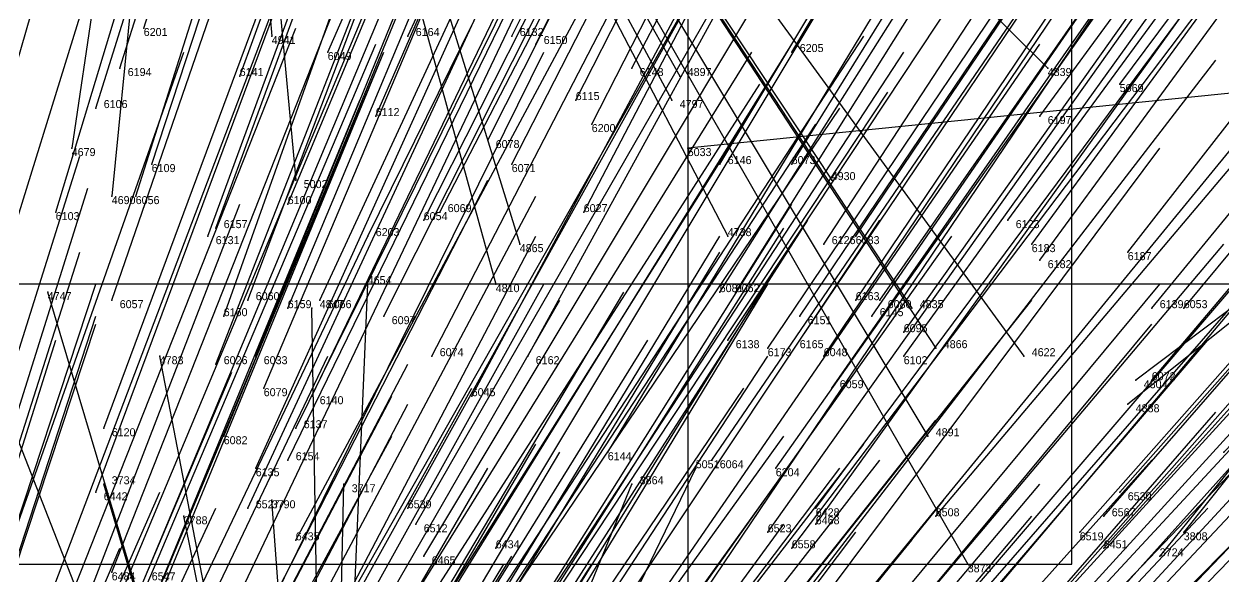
# Model space of a CAD drawing. Extents: x -0.5 to 0.59, y -0.5 to 0.59.
# Drawn here: x 0.089 to 0.239, y 0.2444 to 0.3135 of the extents above; entities that cross this region are included whole.
import ezdxf

# ---------------------------------------------------------------- set-up
doc = ezdxf.new("R2010")
doc.units = 0
for name, color, linetype in [('Clients', 3, 'CONTINUOUS'), ('Facilities', 3, 'CONTINUOUS'), ('Facilities_lines', 3, 'CONTINUOUS'), ('Min_max_boxes', 1, 'CONTINUOUS'), ('Normals', 1, 'CONTINUOUS'), ('Source_points', 5, 'CONTINUOUS'), ('Text', 3, 'CONTINUOUS')]:
    doc.layers.add(name, color=color, linetype=linetype)

msp = doc.modelspace()

# ---------------------------------------------------------------- linework, layer by layer
at = {"layer": 'Clients', "color": 5}
for p in [(0.12, 0.312, -1.25), (0.217, 0.308, -1.25), (0.171, 0.307, -1.25), (0.17, 0.304, -1.25), (0.095, 0.298, -1.25), (0.172, 0.298, -1.25), (0.123, 0.294, -1.25), (0.19, 0.294, -1.25), (0.1, 0.292, -1.25), (0.177, 0.287, -1.25), (0.151, 0.286, -1.25), (0.132, 0.281, -1.25), (0.148, 0.281, -1.25), (0.092, 0.28, -1.25), (0.125, 0.278, -1.25), (0.2, 0.278, -1.25), (0.203, 0.273, -1.25), (0.106, 0.272, -1.25), (0.214, 0.272, -1.25), (0.228, 0.269, -1.25), (0.227, 0.266, -1.25), (0.202, 0.262, -1.25), (0.173, 0.258, -1.25), (0.099, 0.256, -1.25), (0.129, 0.256, -1.25), (0.165, 0.256, -1.25), (0.12, 0.254, -1.25), (0.109, 0.252, -1.25), (0.234, 0.25, -1.25), (0.207, 0.246, -1.25), (0.231, 0.247, -1.25)]:
    msp.add_point(p, dxfattribs=at)
at = {"layer": 'Facilities', "color": 3}
for p in [(0.104, 0.313, -0.824), (0.137, 0.312, -0.853), (0.15, 0.312, -0.866), (0.153, 0.311, -0.867), (0.127, 0.31, -0.836), (0.185, 0.31, -0.904), (0.101, 0.308, -0.81), (0.165, 0.308, -0.874), (0.116, 0.307, -0.822), (0.226, 0.306, -0.95), (0.098, 0.303, -0.797), (0.158, 0.304, -0.856), (0.133, 0.302, -0.825), (0.216, 0.302, -0.929), (0.16, 0.301, -0.852), (0.147, 0.299, -0.833), (0.105, 0.296, -0.785), (0.15, 0.296, -0.83), (0.176, 0.296, -0.862), (0.185, 0.296, -0.873), (0.103, 0.292, -0.774), (0.122, 0.291, -0.789), (0.093, 0.29, -0.761), (0.141, 0.29, -0.808), (0.159, 0.29, -0.827), (0.113, 0.288, -0.774), (0.139, 0.289, -0.803), (0.212, 0.289, -0.895), (0.112, 0.287, -0.77), (0.132, 0.287, -0.79), (0.193, 0.287, -0.864), (0.189, 0.286, -0.858), (0.215, 0.286, -0.894), (0.227, 0.285, -0.91), (0.216, 0.284, -0.892), (0.1, 0.279, -0.74), (0.117, 0.279, -0.757), (0.126, 0.279, -0.764), (0.176, 0.28, -0.827), (0.178, 0.28, -0.829), (0.193, 0.279, -0.848), (0.196, 0.279, -0.852), (0.122, 0.278, -0.759), (0.23, 0.278, -0.903), (0.234, 0.278, -0.908), (0.114, 0.277, -0.749), (0.134, 0.277, -0.768), (0.186, 0.277, -0.834), (0.195, 0.277, -0.847), (0.199, 0.275, -0.848), (0.177, 0.274, -0.815), (0.182, 0.273, -0.82), (0.186, 0.274, -0.828), (0.118, 0.272, -0.741), (0.14, 0.272, -0.766), (0.152, 0.272, -0.779), (0.189, 0.272, -0.828), (0.199, 0.272, -0.842), (0.113, 0.271, -0.735), (0.23, 0.269, -0.884), (0.119, 0.268, -0.732), (0.125, 0.267, -0.736), (0.145, 0.267, -0.76), (0.19, 0.268, -0.822), (0.099, 0.263, -0.702), (0.123, 0.263, -0.726), (0.114, 0.262, -0.714), (0.162, 0.26, -0.765), (0.239, 0.26, -0.883), (0.118, 0.258, -0.708), (0.122, 0.259, -0.717), (0.175, 0.259, -0.782), (0.183, 0.258, -0.79), (0.098, 0.255, -0.682), (0.226, 0.255, -0.852), (0.117, 0.253, -0.698), (0.137, 0.253, -0.719), (0.188, 0.253, -0.787), (0.203, 0.252, -0.809), (0.224, 0.252, -0.843), (0.138, 0.251, -0.716), (0.188, 0.251, -0.784), (0.123, 0.249, -0.695), (0.182, 0.25, -0.774), (0.221, 0.25, -0.833), (0.148, 0.248, -0.722), (0.185, 0.248, -0.774), (0.224, 0.248, -0.835), (0.139, 0.247, -0.709), (0.1, 0.245, -0.661)]:
    msp.add_point(p, dxfattribs=at)
at = {"layer": 'Facilities_lines', "color": 3}
for p, q in [((0.112, 0.412, -1.25), (0.095, 0.298, -1.25)), ((0.112, 0.412, -1.25), (0.1, 0.292, -1.25)), ((0.112, 0.412, -1.25), (0.123, 0.294, -1.25)), ((0.112, 0.412, -1.25), (0.207, 0.246, -1.25)), ((0.112, 0.412, -1.25), (0.214, 0.272, -1.25)), ((0.112, 0.412, -1.25), (0.177, 0.287, -1.25)), ((0.112, 0.412, -1.25), (0.17, 0.304, -1.25)), ((0.112, 0.412, -1.25), (0.148, 0.281, -1.25)), ((0.112, 0.412, -1.25), (0.2, 0.278, -1.25)), ((0.112, 0.412, -1.25), (0.217, 0.308, -1.25)), ((0.112, 0.412, -1.25), (0.151, 0.286, -1.25)), ((0.112, 0.412, -1.25), (0.203, 0.273, -1.25)), ((0.112, 0.412, -1.25), (0.202, 0.262, -1.25)), ((0.112, 0.412, -1.25), (0.171, 0.307, -1.25)), ((0.112, 0.412, -1.25), (0.19, 0.294, -1.25)), ((0.112, 0.412, -1.25), (0.12, 0.312, -1.25)), ((0.281, 0.309, -1.25), (0.172, 0.298, -1.25)), ((0.281, 0.309, -1.25), (0.227, 0.266, -1.25)), ((0.281, 0.309, -1.25), (0.228, 0.269, -1.25)), ((0.281, 0.309, -1.25), (0.231, 0.247, -1.25)), ((0.281, 0.309, -1.25), (0.234, 0.25, -1.25)), ((0.127, 0.163, -1.25), (0.132, 0.281, -1.25)), ((0.127, 0.163, -1.25), (0.092, 0.28, -1.25)), ((0.127, 0.163, -1.25), (0.125, 0.278, -1.25)), ((0.127, 0.163, -1.25), (0.083, 0.275, -1.25)), ((0.127, 0.163, -1.25), (0.106, 0.272, -1.25)), ((0.127, 0.163, -1.25), (0.173, 0.258, -1.25)), ((0.127, 0.163, -1.25), (0.099, 0.256, -1.25)), ((0.127, 0.163, -1.25), (0.129, 0.256, -1.25)), ((0.127, 0.163, -1.25), (0.165, 0.256, -1.25)), ((0.127, 0.163, -1.25), (0.12, 0.254, -1.25)), ((0.127, 0.163, -1.25), (0.109, 0.252, -1.25))]:
    msp.add_line(p, q, dxfattribs=at)
at = {"layer": 'Min_max_boxes', "color": 1}
for p, q in [((0.22, 0.246, -1.25), (0.22, 0.453, -1.25)), ((0.22, 0.246, -1.25), (0.22, 0.453, -1.25)), ((0.172, 0.334, -1.25), (0.172, 0.14, -1.25)), ((0.172, 0.334, -1.25), (0.172, 0.14, -1.25)), ((0.258, 0.281, -1.25), (-0.02, 0.281, -1.25)), ((0.258, 0.281, -1.25), (-0.02, 0.281, -1.25)), ((-0.094, 0.246, -1.25), (0.22, 0.246, -1.25)), ((-0.094, 0.246, -1.25), (0.22, 0.246, -1.25)), ((0.22, 0.246, -1.25), (0.22, 0.246, -1.25))]:
    msp.add_line(p, q, dxfattribs=at)
at = {"layer": 'Normals', "color": 1}
for p, q in [((0.104, 0.313, -0.824), (0.132, 0.401, -0.787)), ((0.101, 0.308, -0.81), (0.129, 0.396, -0.773)), ((0.137, 0.312, -0.853), (0.176, 0.396, -0.814)), ((0.15, 0.312, -0.866), (0.192, 0.395, -0.828)), ((0.116, 0.307, -0.822), (0.148, 0.394, -0.784)), ((0.127, 0.31, -0.836), (0.164, 0.394, -0.798)), ((0.153, 0.311, -0.867), (0.195, 0.394, -0.829)), ((0.098, 0.303, -0.797), (0.126, 0.392, -0.759)), ((0.165, 0.308, -0.874), (0.208, 0.39, -0.836)), ((0.185, 0.31, -0.904), (0.233, 0.39, -0.866)), ((0.133, 0.302, -0.825), (0.17, 0.387, -0.788)), ((0.158, 0.304, -0.856), (0.2, 0.386, -0.818)), ((0.105, 0.296, -0.785), (0.134, 0.384, -0.747)), ((0.16, 0.301, -0.852), (0.202, 0.383, -0.814)), ((0.147, 0.299, -0.833), (0.189, 0.382, -0.795)), ((0.103, 0.292, -0.774), (0.131, 0.38, -0.736)), ((0.226, 0.306, -0.95), (0.281, 0.38, -0.912)), ((0.093, 0.29, -0.761), (0.12, 0.379, -0.724)), ((0.15, 0.296, -0.83), (0.192, 0.378, -0.792)), ((0.122, 0.291, -0.789), (0.158, 0.377, -0.753)), ((0.216, 0.302, -0.929), (0.271, 0.377, -0.891)), ((0.113, 0.288, -0.774), (0.145, 0.375, -0.736)), ((0.176, 0.296, -0.862), (0.224, 0.376, -0.825)), ((0.185, 0.296, -0.873), (0.234, 0.375, -0.837)), ((0.112, 0.287, -0.77), (0.144, 0.374, -0.732)), ((0.139, 0.289, -0.803), (0.181, 0.372, -0.765)), ((0.141, 0.29, -0.808), (0.184, 0.373, -0.77)), ((0.159, 0.29, -0.827), (0.202, 0.372, -0.789)), ((0.132, 0.287, -0.79), (0.173, 0.37, -0.753)), ((0.1, 0.279, -0.74), (0.13, 0.366, -0.702)), ((0.117, 0.279, -0.757), (0.15, 0.366, -0.72)), ((0.078, 0.274, -0.713), (0.104, 0.363, -0.675)), ((0.114, 0.277, -0.749), (0.145, 0.364, -0.712)), ((0.122, 0.278, -0.759), (0.158, 0.364, -0.722)), ((0.126, 0.279, -0.764), (0.165, 0.363, -0.729)), ((0.189, 0.286, -0.858), (0.24, 0.364, -0.821)), ((0.193, 0.287, -0.864), (0.245, 0.364, -0.827)), ((0.212, 0.289, -0.895), (0.267, 0.364, -0.859)), ((0.134, 0.277, -0.768), (0.176, 0.36, -0.732)), ((0.215, 0.286, -0.894), (0.27, 0.361, -0.858)), ((0.176, 0.28, -0.827), (0.226, 0.359, -0.79)), ((0.216, 0.284, -0.892), (0.271, 0.359, -0.856)), ((0.113, 0.271, -0.735), (0.147, 0.358, -0.697)), ((0.118, 0.272, -0.741), (0.153, 0.358, -0.703)), ((0.178, 0.28, -0.829), (0.227, 0.358, -0.792)), ((0.227, 0.285, -0.91), (0.284, 0.358, -0.873)), ((0.193, 0.279, -0.848), (0.245, 0.356, -0.811)), ((0.14, 0.272, -0.766), (0.183, 0.355, -0.729)), ((0.152, 0.272, -0.779), (0.197, 0.354, -0.742)), ((0.186, 0.277, -0.834), (0.238, 0.354, -0.797)), ((0.195, 0.277, -0.847), (0.248, 0.354, -0.81)), ((0.196, 0.279, -0.852), (0.249, 0.355, -0.816)), ((0.081, 0.266, -0.694), (0.108, 0.353, -0.654)), ((0.119, 0.268, -0.732), (0.155, 0.353, -0.694)), ((0.177, 0.274, -0.815), (0.228, 0.351, -0.778)), ((0.186, 0.274, -0.828), (0.238, 0.351, -0.791)), ((0.199, 0.275, -0.848), (0.253, 0.351, -0.811)), ((0.125, 0.267, -0.736), (0.165, 0.35, -0.699)), ((0.182, 0.273, -0.82), (0.234, 0.35, -0.782)), ((0.23, 0.278, -0.903), (0.289, 0.35, -0.866)), ((0.099, 0.263, -0.702), (0.131, 0.349, -0.663)), ((0.145, 0.267, -0.76), (0.189, 0.349, -0.723)), ((0.189, 0.272, -0.828), (0.241, 0.349, -0.791)), ((0.234, 0.278, -0.908), (0.293, 0.349, -0.871)), ((0.114, 0.262, -0.714), (0.149, 0.347, -0.676)), ((0.199, 0.272, -0.842), (0.253, 0.347, -0.806)), ((0.123, 0.263, -0.726), (0.164, 0.346, -0.688)), ((0.19, 0.268, -0.822), (0.243, 0.344, -0.784)), ((0.118, 0.258, -0.708), (0.156, 0.342, -0.67)), ((0.122, 0.259, -0.717), (0.163, 0.343, -0.68)), ((0.098, 0.255, -0.682), (0.13, 0.341, -0.644)), ((0.162, 0.26, -0.765), (0.21, 0.339, -0.728)), ((0.23, 0.269, -0.884), (0.29, 0.34, -0.848)), ((0.117, 0.253, -0.698), (0.156, 0.337, -0.66)), ((0.175, 0.259, -0.782), (0.227, 0.335, -0.743)), ((0.137, 0.253, -0.719), (0.182, 0.334, -0.682)), ((0.183, 0.258, -0.79), (0.236, 0.333, -0.751)), ((0.1, 0.245, -0.661), (0.134, 0.331, -0.624)), ((0.104, 0.244, -0.664), (0.14, 0.33, -0.627)), ((0.123, 0.249, -0.695), (0.167, 0.331, -0.659)), ((0.138, 0.251, -0.716), (0.184, 0.331, -0.679)), ((0.139, 0.247, -0.709), (0.187, 0.327, -0.672)), ((0.148, 0.248, -0.722), (0.196, 0.328, -0.686)), ((0.188, 0.253, -0.787), (0.243, 0.327, -0.749)), ((0.239, 0.26, -0.883), (0.303, 0.327, -0.845)), ((0.182, 0.25, -0.774), (0.236, 0.326, -0.736)), ((0.188, 0.251, -0.784), (0.242, 0.326, -0.746)), ((0.226, 0.255, -0.852), (0.287, 0.324, -0.814)), ((0.203, 0.252, -0.809), (0.263, 0.323, -0.772)), ((0.185, 0.248, -0.774), (0.241, 0.322, -0.736)), ((0.224, 0.252, -0.843), (0.285, 0.322, -0.806)), ((0.113, 0.236, -0.654), (0.153, 0.32, -0.617)), ((0.127, 0.237, -0.673), (0.173, 0.318, -0.636)), ((0.221, 0.25, -0.833), (0.282, 0.319, -0.796)), ((0.224, 0.248, -0.835), (0.286, 0.317, -0.798)), ((0.087, 0.228, -0.61), (0.12, 0.315, -0.573)), ((0.096, 0.23, -0.624), (0.132, 0.316, -0.588)), ((0.171, 0.238, -0.733), (0.223, 0.315, -0.696)), ((0.089, 0.227, -0.609), (0.123, 0.313, -0.572)), ((0.12, 0.312, -1.25), (0.12, 0.312, -1.15)), ((0.143, 0.234, -0.686), (0.194, 0.312, -0.649)), ((0.097, 0.226, -0.614), (0.133, 0.311, -0.576)), ((0.136, 0.232, -0.672), (0.185, 0.311, -0.636)), ((0.163, 0.234, -0.713), (0.216, 0.311, -0.677)), ((0.078, 0.222, -0.588), (0.109, 0.31, -0.551)), ((0.098, 0.224, -0.612), (0.134, 0.31, -0.574)), ((0.099, 0.225, -0.614), (0.134, 0.31, -0.576)), ((0.113, 0.227, -0.634), (0.154, 0.31, -0.597)), ((0.131, 0.231, -0.665), (0.18, 0.31, -0.628)), ((0.148, 0.232, -0.689), (0.199, 0.31, -0.652)), ((0.181, 0.235, -0.742), (0.238, 0.309, -0.705)), ((0.217, 0.24, -0.81), (0.28, 0.309, -0.773)), ((0.217, 0.308, -1.25), (0.217, 0.308, -1.15)), ((0.131, 0.228, -0.657), (0.181, 0.306, -0.62)), ((0.171, 0.307, -1.25), (0.171, 0.307, -1.15)), ((0.213, 0.236, -0.796), (0.275, 0.306, -0.759)), ((0.146, 0.228, -0.676), (0.197, 0.305, -0.639)), ((0.23, 0.238, -0.827), (0.294, 0.305, -0.79)), ((0.096, 0.219, -0.597), (0.131, 0.304, -0.56)), ((0.139, 0.226, -0.663), (0.191, 0.303, -0.627)), ((0.17, 0.304, -1.25), (0.17, 0.304, -1.15)), ((0.213, 0.233, -0.789), (0.276, 0.302, -0.752)), ((0.13, 0.223, -0.644), (0.179, 0.301, -0.608)), ((0.137, 0.223, -0.655), (0.188, 0.301, -0.619)), ((0.068, 0.208, -0.546), (0.096, 0.297, -0.51)), ((0.095, 0.298, -1.25), (0.095, 0.298, -1.15)), ((0.172, 0.298, -1.25), (0.172, 0.298, -1.15)), ((0.175, 0.223, -0.709), (0.231, 0.298, -0.673)), ((0.181, 0.226, -0.724), (0.24, 0.298, -0.687)), ((0.218, 0.229, -0.79), (0.282, 0.297, -0.754)), ((0.105, 0.212, -0.591), (0.147, 0.294, -0.553)), ((0.123, 0.294, -1.25), (0.123, 0.294, -1.15)), ((0.19, 0.294, -1.25), (0.19, 0.294, -1.15)), ((0.069, 0.204, -0.538), (0.097, 0.293, -0.502)), ((0.082, 0.203, -0.549), (0.116, 0.291, -0.514)), ((0.1, 0.292, -1.25), (0.1, 0.292, -1.15)), ((0.11, 0.211, -0.594), (0.153, 0.292, -0.555)), ((0.136, 0.213, -0.631), (0.185, 0.291, -0.594)), ((0.191, 0.222, -0.732), (0.252, 0.292, -0.695)), ((0.207, 0.223, -0.761), (0.271, 0.29, -0.724)), ((0.134, 0.209, -0.621), (0.184, 0.288, -0.584)), ((0.137, 0.211, -0.629), (0.187, 0.289, -0.592)), ((0.144, 0.211, -0.64), (0.196, 0.289, -0.603)), ((0.092, 0.203, -0.559), (0.132, 0.287, -0.521)), ((0.11, 0.205, -0.581), (0.153, 0.287, -0.543)), ((0.128, 0.208, -0.611), (0.176, 0.287, -0.574)), ((0.151, 0.211, -0.649), (0.205, 0.287, -0.612)), ((0.177, 0.287, -1.25), (0.177, 0.287, -1.15)), ((0.068, 0.197, -0.52), (0.096, 0.285, -0.483)), ((0.128, 0.206, -0.607), (0.176, 0.285, -0.569)), ((0.151, 0.286, -1.25), (0.151, 0.286, -1.15)), ((0.179, 0.215, -0.7), (0.239, 0.286, -0.663)), ((0.183, 0.214, -0.703), (0.243, 0.284, -0.666)), ((0.134, 0.204, -0.611), (0.183, 0.283, -0.574)), ((0.069, 0.193, -0.512), (0.098, 0.281, -0.475)), ((0.109, 0.2, -0.57), (0.154, 0.281, -0.532)), ((0.132, 0.281, -1.25), (0.132, 0.281, -1.15)), ((0.134, 0.202, -0.607), (0.182, 0.281, -0.569)), ((0.148, 0.281, -1.25), (0.148, 0.281, -1.15)), ((0.172, 0.21, -0.679), (0.231, 0.281, -0.641)), ((0.092, 0.28, -1.25), (0.092, 0.28, -1.15)), ((0.11, 0.199, -0.569), (0.156, 0.279, -0.531)), ((0.117, 0.201, -0.581), (0.164, 0.28, -0.543)), ((0.157, 0.206, -0.648), (0.215, 0.279, -0.611)), ((0.181, 0.208, -0.69), (0.241, 0.279, -0.652)), ((0.195, 0.212, -0.72), (0.258, 0.28, -0.683)), ((0.205, 0.213, -0.739), (0.27, 0.279, -0.701)), ((0.125, 0.278, -1.25), (0.125, 0.278, -1.15)), ((0.2, 0.278, -1.25), (0.2, 0.278, -1.15)), ((0.069, 0.188, -0.501), (0.098, 0.277, -0.464)), ((0.069, 0.188, -0.5), (0.098, 0.276, -0.463)), ((0.171, 0.205, -0.668), (0.23, 0.276, -0.629)), ((0.065, 0.185, -0.491), (0.093, 0.274, -0.454)), ((0.118, 0.195, -0.571), (0.167, 0.274, -0.534)), ((0.177, 0.204, -0.675), (0.237, 0.274, -0.636)), ((0.203, 0.273, -1.25), (0.203, 0.273, -1.15)), ((0.087, 0.188, -0.517), (0.127, 0.272, -0.481)), ((0.106, 0.272, -1.25), (0.106, 0.272, -1.15)), ((0.131, 0.194, -0.586), (0.182, 0.272, -0.548)), ((0.214, 0.272, -1.25), (0.214, 0.272, -1.15)), ((0.079, 0.185, -0.501), (0.115, 0.27, -0.464)), ((0.094, 0.189, -0.527), (0.137, 0.271, -0.49)), ((0.228, 0.269, -1.25), (0.228, 0.269, -1.15)), ((0.092, 0.185, -0.516), (0.135, 0.267, -0.479)), ((0.1, 0.187, -0.53), (0.145, 0.268, -0.493)), ((0.127, 0.191, -0.573), (0.179, 0.268, -0.535)), ((0.094, 0.184, -0.516), (0.137, 0.266, -0.479)), ((0.227, 0.266, -1.25), (0.227, 0.266, -1.15)), ((0.145, 0.191, -0.599), (0.203, 0.264, -0.562)), ((0.177, 0.195, -0.659), (0.238, 0.265, -0.62)), ((0.184, 0.196, -0.673), (0.246, 0.265, -0.634)), ((0.186, 0.196, -0.674), (0.248, 0.263, -0.635)), ((0.091, 0.181, -0.506), (0.135, 0.262, -0.469)), ((0.106, 0.181, -0.524), (0.153, 0.261, -0.487)), ((0.13, 0.187, -0.569), (0.184, 0.262, -0.532)), ((0.137, 0.187, -0.58), (0.194, 0.261, -0.544)), ((0.202, 0.262, -1.25), (0.202, 0.262, -1.15)), ((0.109, 0.181, -0.527), (0.156, 0.26, -0.49)), ((0.1, 0.177, -0.509), (0.147, 0.258, -0.472)), ((0.135, 0.184, -0.571), (0.191, 0.258, -0.534)), ((0.139, 0.186, -0.58), (0.196, 0.259, -0.544)), ((0.168, 0.19, -0.635), (0.23, 0.259, -0.598)), ((0.173, 0.258, -1.25), (0.173, 0.258, -1.15)), ((0.069, 0.171, -0.46), (0.106, 0.255, -0.422)), ((0.099, 0.256, -1.25), (0.099, 0.256, -1.15)), ((0.129, 0.256, -1.25), (0.129, 0.256, -1.15)), ((0.129, 0.181, -0.555), (0.183, 0.256, -0.517)), ((0.156, 0.185, -0.605), (0.216, 0.256, -0.568)), ((0.165, 0.256, -1.25), (0.165, 0.256, -1.15)), ((0.12, 0.254, -1.25), (0.12, 0.254, -1.15)), ((0.145, 0.181, -0.582), (0.204, 0.254, -0.545)), ((0.074, 0.169, -0.462), (0.113, 0.253, -0.423)), ((0.109, 0.252, -1.25), (0.109, 0.252, -1.15)), ((0.155, 0.181, -0.597), (0.215, 0.252, -0.56)), ((0.174, 0.186, -0.637), (0.237, 0.253, -0.598)), ((0.182, 0.187, -0.652), (0.246, 0.253, -0.613)), ((0.129, 0.176, -0.545), (0.184, 0.251, -0.507)), ((0.137, 0.176, -0.557), (0.193, 0.25, -0.519)), ((0.141, 0.177, -0.566), (0.2, 0.249, -0.53)), ((0.234, 0.25, -1.25), (0.234, 0.25, -1.15)), ((0.065, 0.163, -0.438), (0.101, 0.248, -0.401)), ((0.101, 0.168, -0.49), (0.15, 0.247, -0.452)), ((0.101, 0.167, -0.487), (0.149, 0.246, -0.449)), ((0.11, 0.168, -0.502), (0.16, 0.246, -0.465)), ((0.207, 0.246, -1.25), (0.207, 0.246, -1.15)), ((0.231, 0.247, -1.25), (0.231, 0.247, -1.15))]:
    msp.add_line(p, q, dxfattribs=at)
at = {"layer": 'Source_points', "color": 5}
for p in [(0.104, 0.313, -0.824), (0.12, 0.312, -1.25), (0.137, 0.312, -0.853), (0.15, 0.312, -0.866), (0.153, 0.311, -0.867), (0.127, 0.31, -0.836), (0.185, 0.31, -0.904), (0.101, 0.308, -0.81), (0.165, 0.308, -0.874), (0.217, 0.308, -1.25), (0.116, 0.307, -0.822), (0.171, 0.307, -1.25), (0.226, 0.306, -0.95), (0.098, 0.303, -0.797), (0.158, 0.304, -0.856), (0.17, 0.304, -1.25), (0.133, 0.302, -0.825), (0.216, 0.302, -0.929), (0.16, 0.301, -0.852), (0.147, 0.299, -0.833), (0.095, 0.298, -1.25), (0.172, 0.298, -1.25), (0.105, 0.296, -0.785), (0.15, 0.296, -0.83), (0.176, 0.296, -0.862), (0.185, 0.296, -0.873), (0.123, 0.294, -1.25), (0.19, 0.294, -1.25), (0.1, 0.292, -1.25), (0.103, 0.292, -0.774), (0.122, 0.291, -0.789), (0.093, 0.29, -0.761), (0.141, 0.29, -0.808), (0.159, 0.29, -0.827), (0.113, 0.288, -0.774), (0.139, 0.289, -0.803), (0.212, 0.289, -0.895), (0.112, 0.287, -0.77), (0.132, 0.287, -0.79), (0.177, 0.287, -1.25), (0.193, 0.287, -0.864), (0.151, 0.286, -1.25), (0.189, 0.286, -0.858), (0.215, 0.286, -0.894), (0.227, 0.285, -0.91), (0.216, 0.284, -0.892), (0.132, 0.281, -1.25), (0.148, 0.281, -1.25), (0.092, 0.28, -1.25), (0.1, 0.279, -0.74), (0.117, 0.279, -0.757), (0.126, 0.279, -0.764), (0.176, 0.28, -0.827), (0.178, 0.28, -0.829), (0.193, 0.279, -0.848), (0.196, 0.279, -0.852), (0.122, 0.278, -0.759), (0.125, 0.278, -1.25), (0.2, 0.278, -1.25), (0.23, 0.278, -0.903), (0.234, 0.278, -0.908), (0.114, 0.277, -0.749), (0.134, 0.277, -0.768), (0.186, 0.277, -0.834), (0.195, 0.277, -0.847), (0.199, 0.275, -0.848), (0.177, 0.274, -0.815), (0.182, 0.273, -0.82), (0.186, 0.274, -0.828), (0.203, 0.273, -1.25), (0.106, 0.272, -1.25), (0.118, 0.272, -0.741), (0.14, 0.272, -0.766), (0.152, 0.272, -0.779), (0.189, 0.272, -0.828), (0.199, 0.272, -0.842), (0.214, 0.272, -1.25), (0.113, 0.271, -0.735), (0.228, 0.269, -1.25), (0.23, 0.269, -0.884), (0.119, 0.268, -0.732), (0.125, 0.267, -0.736), (0.145, 0.267, -0.76), (0.19, 0.268, -0.822), (0.227, 0.266, -1.25), (0.099, 0.263, -0.702), (0.123, 0.263, -0.726), (0.114, 0.262, -0.714), (0.202, 0.262, -1.25), (0.162, 0.26, -0.765), (0.239, 0.26, -0.883), (0.118, 0.258, -0.708), (0.122, 0.259, -0.717), (0.173, 0.258, -1.25), (0.175, 0.259, -0.782), (0.183, 0.258, -0.79), (0.098, 0.255, -0.682), (0.099, 0.256, -1.25), (0.129, 0.256, -1.25), (0.165, 0.256, -1.25), (0.226, 0.255, -0.852), (0.12, 0.254, -1.25), (0.109, 0.252, -1.25), (0.117, 0.253, -0.698), (0.137, 0.253, -0.719), (0.188, 0.253, -0.787), (0.203, 0.252, -0.809), (0.224, 0.252, -0.843), (0.138, 0.251, -0.716), (0.188, 0.251, -0.784), (0.123, 0.249, -0.695), (0.182, 0.25, -0.774), (0.221, 0.25, -0.833), (0.234, 0.25, -1.25), (0.148, 0.248, -0.722), (0.185, 0.248, -0.774), (0.224, 0.248, -0.835), (0.139, 0.247, -0.709), (0.207, 0.246, -1.25), (0.231, 0.247, -1.25), (0.1, 0.245, -0.661)]:
    msp.add_point(p, dxfattribs=at)

# ---------------------------------------------------------------- texts
at = {"layer": 'Text', "color": 3}
for s, p in [('6201', (0.104, 0.312, -0.824)), ('4941', (0.12, 0.311, -1.25)), ('6164', (0.138, 0.312, -0.853)), ('6132', (0.151, 0.312, -0.866)), ('6150', (0.154, 0.311, -0.867)), ('6205', (0.186, 0.31, -0.904)), ('6049', (0.127, 0.309, -0.836)), ('6194', (0.102, 0.307, -0.81)), ('6141', (0.116, 0.307, -0.822)), ('6148', (0.166, 0.307, -0.874)), ('4897', (0.172, 0.307, -1.25)), ('4839', (0.217, 0.307, -1.25)), ('5069', (0.226, 0.305, -0.95)), ('6115', (0.158, 0.304, -0.856)), ('6106', (0.099, 0.303, -0.797)), ('6112', (0.133, 0.302, -0.825)), ('4797', (0.171, 0.303, -1.25)), ('6197', (0.217, 0.301, -0.929)), ('6200', (0.16, 0.3, -0.852)), ('6078', (0.148, 0.298, -0.833)), ('4679', (0.095, 0.297, -1.25)), ('5033', (0.172, 0.297, -1.25)), ('6146', (0.177, 0.296, -0.862)), ('6073', (0.185, 0.296, -0.873)), ('6109', (0.105, 0.295, -0.785)), ('6071', (0.15, 0.295, -0.83)), ('5002', (0.124, 0.293, -1.25)), ('4930', (0.19, 0.294, -1.25)), ('4690', (0.1, 0.291, -1.25)), ('6056', (0.103, 0.291, -0.774)), ('6100', (0.122, 0.291, -0.789)), ('6069', (0.142, 0.29, -0.808)), ('6027', (0.159, 0.29, -0.827)), ('6103', (0.093, 0.289, -0.761)), ('6054', (0.139, 0.289, -0.803)), ('6157', (0.114, 0.288, -0.774)), ('6203', (0.133, 0.287, -0.79)), ('4738', (0.177, 0.287, -1.25)), ('6123', (0.213, 0.288, -0.895)), ('6131', (0.113, 0.286, -0.77)), ('6126', (0.19, 0.286, -0.858)), ('6083', (0.193, 0.286, -0.864)), ('4865', (0.151, 0.285, -1.25)), ('6183', (0.215, 0.285, -0.894)), ('6187', (0.227, 0.284, -0.91)), ('6182', (0.217, 0.283, -0.892)), ('4654', (0.132, 0.281, -1.25)), ('4810', (0.148, 0.28, -1.25)), ('6081', (0.176, 0.28, -0.827)), ('6062', (0.178, 0.28, -0.829)), ('4747', (0.092, 0.279, -1.25)), ('6057', (0.101, 0.278, -0.74)), ('6060', (0.118, 0.279, -0.757)), ('6159', (0.122, 0.278, -0.759)), ('4847', (0.126, 0.278, -1.25)), ('6066', (0.127, 0.278, -0.764)), ('6163', (0.193, 0.279, -0.848)), ('6080', (0.197, 0.278, -0.852)), ('4835', (0.201, 0.278, -1.25)), ('6139', (0.231, 0.278, -0.903)), ('6053', (0.234, 0.278, -0.908)), ('6160', (0.114, 0.277, -0.749)), ('6145', (0.196, 0.277, -0.847)), ('6097', (0.135, 0.276, -0.768)), ('6151', (0.187, 0.276, -0.834)), ('6095', (0.199, 0.275, -0.848)), ('6074', (0.141, 0.272, -0.766)), ('6138', (0.178, 0.273, -0.815)), ('6173', (0.182, 0.272, -0.82)), ('6165', (0.186, 0.273, -0.828)), ('6048', (0.189, 0.272, -0.828)), ('4866', (0.204, 0.273, -1.25)), ('4622', (0.215, 0.272, -1.25)), ('4783', (0.106, 0.271, -1.25)), ('6026', (0.114, 0.271, -0.735)), ('6033', (0.119, 0.271, -0.741)), ('6162', (0.153, 0.271, -0.779)), ('6102', (0.199, 0.271, -0.842)), ('6072', (0.23, 0.269, -0.884)), ('6059', (0.191, 0.268, -0.822)), ('4804', (0.229, 0.268, -1.25)), ('6079', (0.119, 0.267, -0.732)), ('6140', (0.126, 0.266, -0.736)), ('6045', (0.145, 0.267, -0.76)), ('4888', (0.228, 0.265, -1.25)), ('6137', (0.124, 0.263, -0.726)), ('6120', (0.1, 0.262, -0.702)), ('4891', (0.203, 0.262, -1.25)), ('6082', (0.114, 0.261, -0.714)), ('6154', (0.123, 0.259, -0.717)), ('6144', (0.162, 0.259, -0.765)), ('6135', (0.118, 0.257, -0.708)), ('5051', (0.173, 0.258, -1.25)), ('6064', (0.176, 0.258, -0.782)), ('6204', (0.183, 0.257, -0.79)), ('3734', (0.1, 0.256, -1.25)), ('3864', (0.166, 0.256, -1.25)), ('6442', (0.099, 0.254, -0.682)), ('3717', (0.13, 0.255, -1.25)), ('6530', (0.227, 0.254, -0.852)), ('6527', (0.118, 0.253, -0.698)), ('3790', (0.12, 0.253, -1.25)), ('6539', (0.137, 0.253, -0.719)), ('3788', (0.109, 0.251, -1.25)), ('6428', (0.188, 0.252, -0.787)), ('6468', (0.188, 0.251, -0.784)), ('6508', (0.203, 0.252, -0.809)), ('6567', (0.225, 0.252, -0.843)), ('6512', (0.139, 0.25, -0.716)), ('6523', (0.182, 0.25, -0.774)), ('6435', (0.123, 0.249, -0.695)), ('6434', (0.148, 0.248, -0.722)), ('6558', (0.185, 0.248, -0.774)), ('6519', (0.221, 0.249, -0.833)), ('6451', (0.224, 0.248, -0.835)), ('3808', (0.234, 0.249, -1.25)), ('3724', (0.231, 0.247, -1.25)), ('6465', (0.14, 0.246, -0.709)), ('3873', (0.207, 0.245, -1.25)), ('6484', (0.1, 0.244, -0.661)), ('6547', (0.105, 0.244, -0.664))]:
    msp.add_text(s, height=0.001, dxfattribs=at).set_placement(p)

doc.saveas('drawing.dxf')
